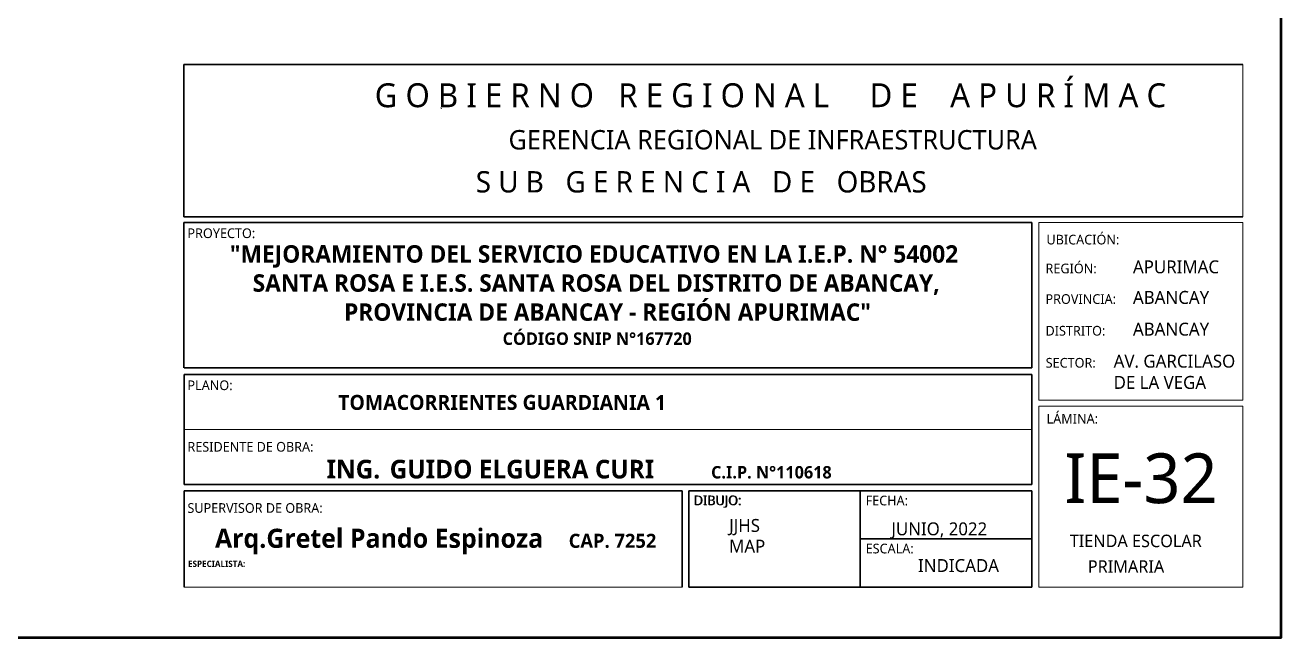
# Model space of a CAD drawing. Header units: millimetres. Extents: x 529.7 to 562.4, y 331.7 to 353.2.
# Drawn here: x 538.89 to 543.93, y 332.37 to 334.83 of the extents above; entities that cross this region are included whole.
import ezdxf

# ---------------------------------------------------------------- set-up
doc = ezdxf.new("R2010")
doc.units = ezdxf.units.MM
for name, color, linetype, lineweight in [('0_Pluma_Nº__1', 253, 'Continuous', 9), ('ARQ', 252, 'Continuous', 0), ('LINEAS_IND.', 252, 'Continuous', 5), ('Membrete', 250, 'Continuous', 15)]:
    doc.layers.add(name, color=color, linetype=linetype, lineweight=lineweight)
doc.styles.add('Generales', font='trebuc.ttf', dxfattribs={"height": 0.1})

msp = doc.modelspace()

# ---------------------------------------------------------------- linework, layer by layer
at = {"layer": '0_Pluma_Nº__1', "color": 30, "lineweight": 50, "true_color": 0xf8991e}
msp.add_lwpolyline([(530.7199, 339.6619), (543.9337, 339.6619), (543.9337, 332.3692), (530.7199, 332.3692)], close=True, dxfattribs=at)
at = {"layer": 'LINEAS_IND.', "color": 7, "ltscale": 0.5}
msp.add_line((540.5609, 334.4967, 0.255), (540.5659, 334.4941, 0.255), dxfattribs=at)
at = {"layer": 'Membrete', "color": 7, "lineweight": 30, "ltscale": 0.5}
for p, q in [((539.5305, 334.0597), (539.5305, 334.6708)), ((539.5305, 334.6708), (543.781, 334.6708)), ((543.781, 334.0597), (539.5305, 334.0597)), ((539.5305, 334.0372), (542.9336, 334.0372)), ((539.5305, 334.0372), (539.5305, 333.4528)), ((539.531, 333.4528), (542.9336, 333.4528)), ((539.531, 333.4268), (542.9336, 333.4268)), ((539.531, 333.4268), (539.531, 332.9849)), ((542.9336, 333.4268), (542.9336, 332.9849)), ((539.531, 332.9849), (542.9336, 332.9849)), ((539.531, 332.9599), (541.5311, 332.9599)), ((539.531, 332.9599), (539.531, 332.5733)), ((541.5311, 332.9599), (541.5311, 332.5733)), ((541.5571, 332.9599), (542.9336, 332.9599)), ((541.5571, 332.9599), (541.5571, 332.5733)), ((542.9336, 332.7666), (542.2454, 332.7666))]:
    msp.add_line(p, q, dxfattribs=at)
at = {"layer": 'Membrete', "color": 7, "lineweight": 20, "ltscale": 0.5}
msp.add_line((543.781, 334.6708), (539.5305, 334.6708), dxfattribs=at)
at = {"layer": 'Membrete', "color": 7, "lineweight": 18, "ltscale": 0.5}
msp.add_line((542.9336, 333.2058), (539.531, 333.2058), dxfattribs=at)
at = {"layer": 'Membrete', "color": 7, "lineweight": 20, "ltscale": 0.5}
msp.add_lwpolyline([(543.781, 334.0597), (543.781, 334.6708)], dxfattribs=at)
at = {"layer": 'Membrete', "color": 7, "lineweight": 30, "ltscale": 0.5}
for points in [[(542.9336, 333.4528), (542.9336, 334.0372)], [(541.5571, 332.5733), (542.9336, 332.5733), (542.9336, 332.9599)], [(542.2454, 332.9599), (542.2454, 332.5733)]]:
    msp.add_lwpolyline(points, dxfattribs=at)
at = {"layer": 'Membrete', "color": 7, "lineweight": 18, "ltscale": 0.5}
for points in [[(543.781, 334.0372), (542.9619, 334.0372), (542.9619, 333.3238), (543.781, 333.3238)], [(543.781, 333.2988), (542.9619, 333.2988), (542.9619, 332.5733), (543.781, 332.5733)]]:
    msp.add_lwpolyline(points, close=True, dxfattribs=at)
msp.add_lwpolyline([(539.531, 332.5733), (541.5311, 332.5733)], dxfattribs=at)

# ---------------------------------------------------------------- texts
at = {"layer": 'ARQ', "ltscale": 0.5, "insert": (539.6554, 332.8074), "char_height": 0.076295, "width": 2.741872, "attachment_point": 1, "style": 'Generales'}
msp.add_mtext('{\\fTrebuchet MS|b1|i0|c0|p34;\\H1.0054x;Arq.Gretel Pando Espinoza \\H0.73511x;    CAP. 7252}', dxfattribs=at)
at = {"layer": 'Membrete', "color": 7, "lineweight": 5, "style": 'Generales'}
for s, height, p in [('G O B I E R N O   R E G I O N A L     D E    A P U R Í M A C   ', 0.096, (540.2965, 334.4995)), ('GERENCIA REGIONAL DE INFRAESTRUCTURA', 0.077838, (540.8335, 334.33)), ('S U B   G E R E N C I A   D E   OBRAS', 0.085621, (540.702, 334.1573))]:
    msp.add_text(s, height=height, dxfattribs=at).set_placement(p)
at = {"layer": 'Membrete', "color": 7, "ltscale": 0.5, "style": 'Generales'}
for s, height, p in [('PROYECTO:', 0.03892, (539.5447, 333.9742)), ('UBICACIÓN:', 0.03892, (542.9926, 333.9486)), ('REGIÓN:', 0.03892, (542.9888, 333.8327)), ('APURIMAC', 0.05189, (543.3399, 333.8327)), ('PROVINCIA:', 0.03892, (542.9888, 333.71)), ('ABANCAY', 0.05189, (543.3399, 333.71)), ('ABANCAY', 0.05189, (543.3399, 333.5827)), ('DISTRITO:', 0.03892, (542.9888, 333.5827)), ('SECTOR: ', 0.03892, (542.9895, 333.4541)), ('AV. GARCILASO  ', 0.051892, (543.2624, 333.4541)), ('PLANO:', 0.03892, (539.5447, 333.3638)), ('DE LA VEGA', 0.05189, (543.2623, 333.3688)), ('LÁMINA:', 0.03892, (542.9931, 333.2296)), ('RESIDENTE DE OBRA:', 0.038873, (539.5447, 333.1169)), ('IE-32', 0.2, (543.0648, 332.91)), ('DIBUJO:', 0.03887, (541.5761, 332.902)), ('DIBUJO:', 0.03892, (541.5785, 332.9016)), ('FECHA:', 0.03892, (542.2668, 332.9011)), ('SUPERVISOR DE OBRA:', 0.038873, (539.5447, 332.8712)), ('JJHS', 0.05183, (541.7189, 332.7947)), ('JUNIO, 2022', 0.051831, (542.37, 332.781)), ('TIENDA ESCOLAR', 0.05, (543.0861, 332.7335)), ('MAP', 0.05183, (541.7189, 332.7114)), ('ESCALA:', 0.03892, (542.2668, 332.7083)), ('INDICADA', 0.05189, (542.4772, 332.6335)), ('PRIMARIA', 0.05, (543.1587, 332.6307))]:
    msp.add_text(s, height=height, dxfattribs=at).set_placement(p)
at = {"layer": 'Membrete', "color": 7, "ltscale": 0.5, "attachment_point": 1, "style": 'Generales'}
for s, insert, char_height, width in [('\\pi0.24;{\\fTrebuchet MS|b1|i0|c0|p34;\\H0.6891x;"MEJORAMIENTO DEL SERVICIO EDUCATIVO EN LA I.E.P. N° 54002 \\P\\pi0.33164;SANTA ROSA E I.E.S. SANTA ROSA DEL DISTRITO DE ABANCAY, \\P\\pi0.69851;PROVINCIA DE ABANCAY - REGIÓN APURIMAC"\\H1.4512x;\\P\\pi1.3351;\\H0.49222x;CÓDIGO SNIP N°167720}', (539.4748, 333.9455), 0.1015821, 3.425244), ('{\\fTrebuchet MS|b1|i0|c0|p34;TOMACORRIENTES GUARDIANIA 1}', (540.1495, 333.3445), 0.06, 3.30694), ('\\pi-0.21403,l0.29858,t0.29858;{\\fTrebuchet MS|b1|i0|c0|p34;\\H0.88598x;ING.^IGUIDO ELGUERA CURI         \\H0.66667x;C.I.P. N°110618}', (540.0183, 333.0841), 0.0845523, 2.631633), ('{\\fTrebuchet MS|b1|i0|c0|p34;ESPECIALISTA:}', (539.5469, 332.679), 0.024971, 0.436722)]:
    msp.add_mtext(s, dxfattribs=dict(at, insert=insert, char_height=char_height, width=width))

doc.saveas('drawing.dxf')
